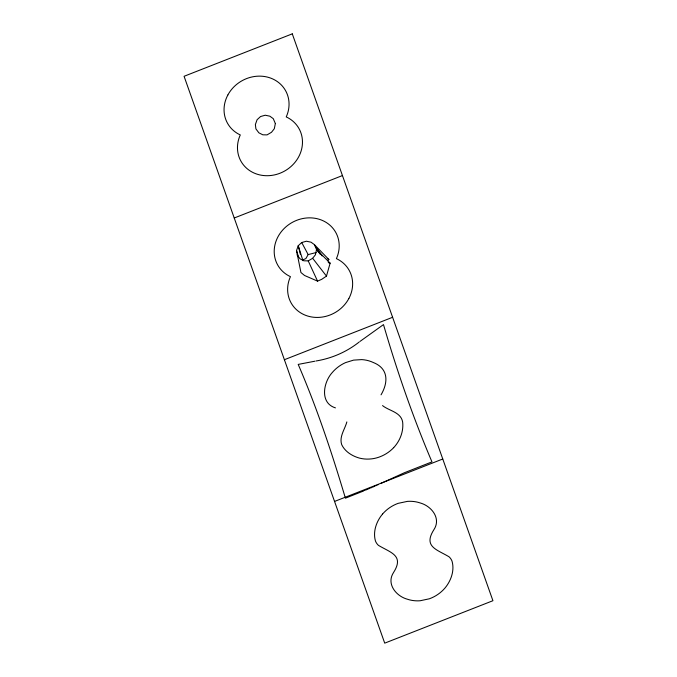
<?xml version="1.0" encoding="UTF-8"?>
<svg xmlns="http://www.w3.org/2000/svg" width="677" height="677" viewBox="0 0 677 677"><rect width="100%" height="100%" fill="white"/><g stroke="black" fill="none" stroke-linecap="round" stroke-linejoin="round"><path stroke-width="1.02" d="M326.466 276.114L330.139 263.15L316.514 249.551L314.45 244.676L311.014 242.188L306.385 241.215L301.722 242.535L298.244 245.734L296.534 250.541L300.935 272.509L304.54 275.48L317.555 281.133L321.702 279.33L326.466 276.114L312.656 258.284L315.457 254.738L316.514 249.551L320.204 254.239M346.852 421.923C344.864 429.362 339.059 436.606 341.682 444.611C345.008 451.686 352.26 456.12 359.589 458.143A33.224 29.906 -29.8 0 0 371.698 458.854A32.462 29.221 -29.8 0 0 379.78 456.857A33.723 30.363 -29.8 0 0 393.667 447.658M381.041 394.826C388.378 382.387 388.598 368.508 373.298 362.508A33.021 29.729 -29.8 0 0 361.755 359.605L353.555 360.122L345.583 362.601A33.723 30.363 -29.8 0 0 332.255 372.553C323.369 382.26 319.502 403.001 335.453 407.884M316.151 252.538L308.162 254.594L305.894 258.555L302.67 259.985M382.556 514.046C376.463 521.29 372.748 531.597 375.439 540.948A13.989 12.601 -29.8 0 0 378.435 545.349C390.553 552.66 404.474 555.402 393.532 572.53C386.068 583.912 396.189 596.225 407.402 599.221A32.767 29.5 -29.8 0 0 412.691 600.491A33.266 29.949 -29.8 0 0 420.104 600.761L429.336 598.798A33.681 30.33 -29.8 0 0 444.924 588.101C451.017 580.866 454.724 570.55 452.041 561.199A13.989 12.601 -29.8 0 0 449.046 556.799C436.927 549.487 423.007 546.745 433.949 529.609C441.412 518.235 431.291 505.922 420.078 502.926A32.767 29.5 -29.8 0 0 414.789 501.657A33.266 29.949 -29.8 0 0 407.376 501.386L398.144 503.349A33.681 30.33 -29.8 0 0 382.556 514.046M393.667 447.658C400.065 440.879 403.72 431.334 402.646 421.991C400.877 412.022 389.224 410.998 382.539 405.591M327.609 260.789L328.861 259.519L314.45 244.676L322.184 255.974M360.012 341.411L383.495 324.596C397.06 371.224 412.945 417.193 431.96 461.883L404.313 472.774L380.804 483.454M359.199 342.003C346.692 351.905 331.781 358.404 316.049 360.976M297.059 254.882L300.029 258.817L303.965 260.806L308.213 260.882L312.656 258.284M377.69 484.893L378.138 484.69M376.801 485.299L375.904 485.705M375.007 486.103L372.765 487.101M371.868 487.491L370.962 487.88M370.057 488.269L369.16 488.659M368.254 489.039L367.349 489.429M365.978 489.996L366.435 489.809M364.59 490.571L365.055 490.376M363.634 490.969L345.414 498.179C331.891 452.854 316.963 407.876 298.202 364.412L314.94 361.196M234.234 218.002L342.444 175.563M284.391 359.715L392.609 317.285M334.556 501.437L442.766 458.998M328.243 262.6L330.139 263.15M327.279 258.538L328.861 259.519M301.722 242.535L308.162 254.594M308.213 260.882L317.555 281.133M302.957 260.696L298.244 245.734L300.419 254.501M296.534 250.541L298.591 257.268M275.353 123.552L274.303 128.74L271.494 132.286L267.06 134.884L262.811 134.808L258.868 132.819L255.906 128.884L255.373 124.543L257.082 119.736L260.56 116.537L265.223 115.217L269.861 116.19L273.288 118.678L275.353 123.552M292.286 33.85L184.076 76.289L384.714 643.15L492.924 600.711L292.286 33.85M227.853 95A33.291 29.974 -29.8 0 0 240.284 134.935A33.291 29.974 -29.8 0 0 255.711 173.701A33.291 29.974 -29.8 0 0 298.667 156.861A33.291 29.974 -29.8 0 0 286.236 116.918A33.291 29.974 -29.8 0 0 270.808 78.151A33.291 29.974 -29.8 0 0 227.853 95M348.824 298.574A33.291 29.974 -29.8 0 0 336.393 258.631A33.291 29.974 -29.8 0 0 320.966 219.864A33.291 29.974 -29.8 0 0 278.01 236.713A33.291 29.974 -29.8 0 0 290.441 276.656A33.291 29.974 -29.8 0 0 305.869 315.423A33.291 29.974 -29.8 0 0 348.824 298.574"/></g></svg>
